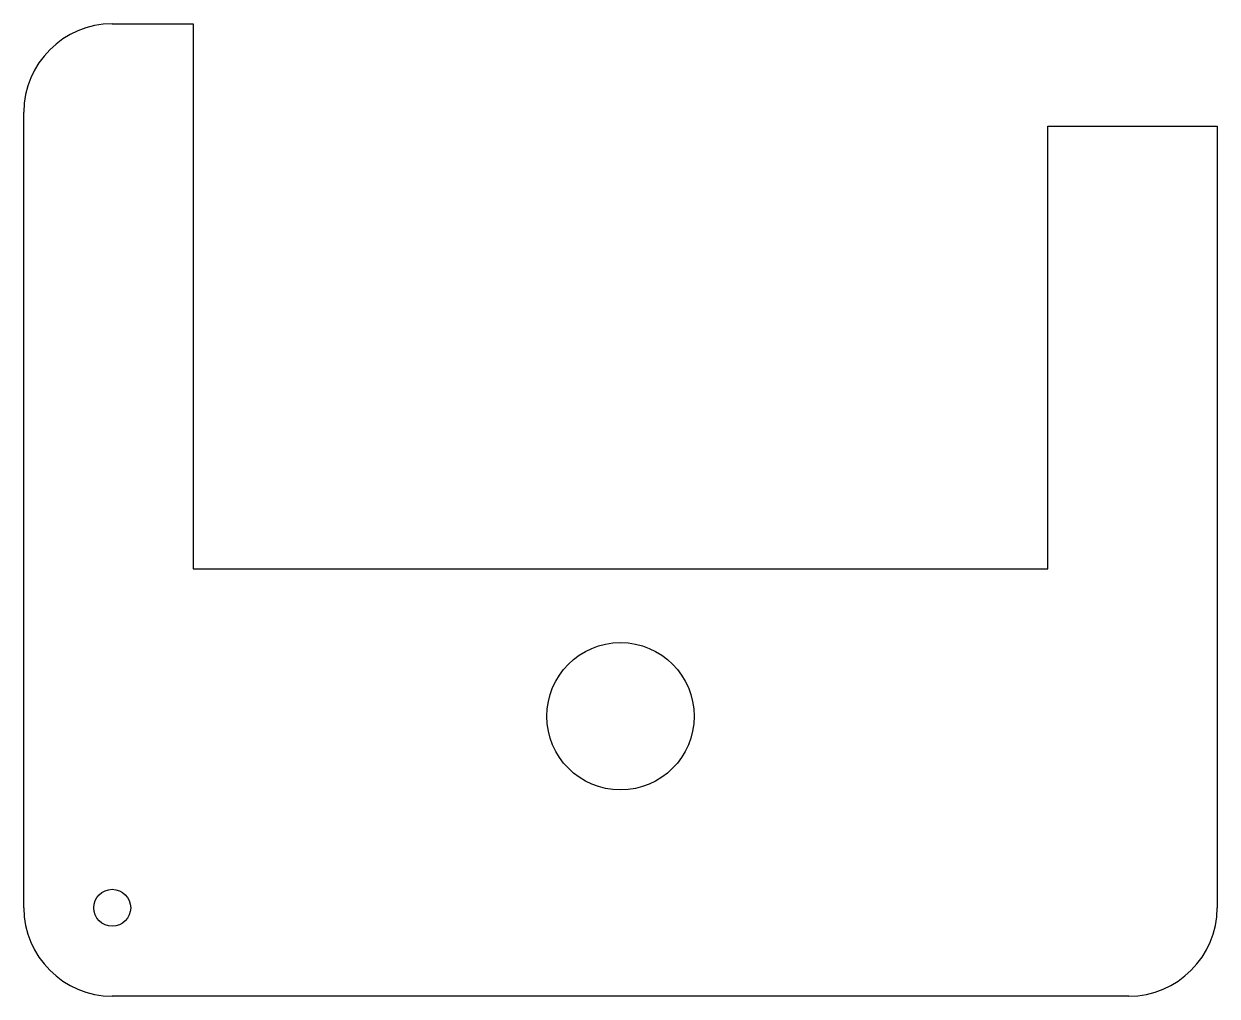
# Model space of a CAD drawing. Extents: x -120 to 1500, y 0 to 1320.
import ezdxf

# ---------------------------------------------------------------- set-up
doc = ezdxf.new("R2010")
doc.units = 0
doc.layers.add('INTERIOR_LOOPS', color=7, linetype='CONTINUOUS')
doc.layers.add('OUTER_LOOP', color=7, linetype='CONTINUOUS')

msp = doc.modelspace()

# ---------------------------------------------------------------- linework, layer by layer
at = {"layer": 'INTERIOR_LOOPS', "color": 3, "linetype": 'CONTINUOUS'}
for centre, radius in [((690, 380), 100), ((0, 120), 25)]:
    msp.add_circle(centre, radius, dxfattribs=at)
at = {"layer": 'OUTER_LOOP', "color": 3, "linetype": 'CONTINUOUS'}
for p, q in [((0, 1320), (110, 1320)), ((110, 1320), (110, 580)), ((-120, 120), (-120, 1200)), ((1270, 1181), (1500, 1181)), ((1270, 580), (1270, 1181)), ((1500, 1181), (1500, 120)), ((110, 580), (1270, 580)), ((1380, 0), (0, 0))]:
    msp.add_line(p, q, dxfattribs=at)
for centre, start, end in [((0, 1200), 90, 180), ((0, 120), 180, 270), ((1380, 120), 270, 0)]:
    msp.add_arc(centre, 120, start, end, dxfattribs=at)

doc.saveas('drawing.dxf')
